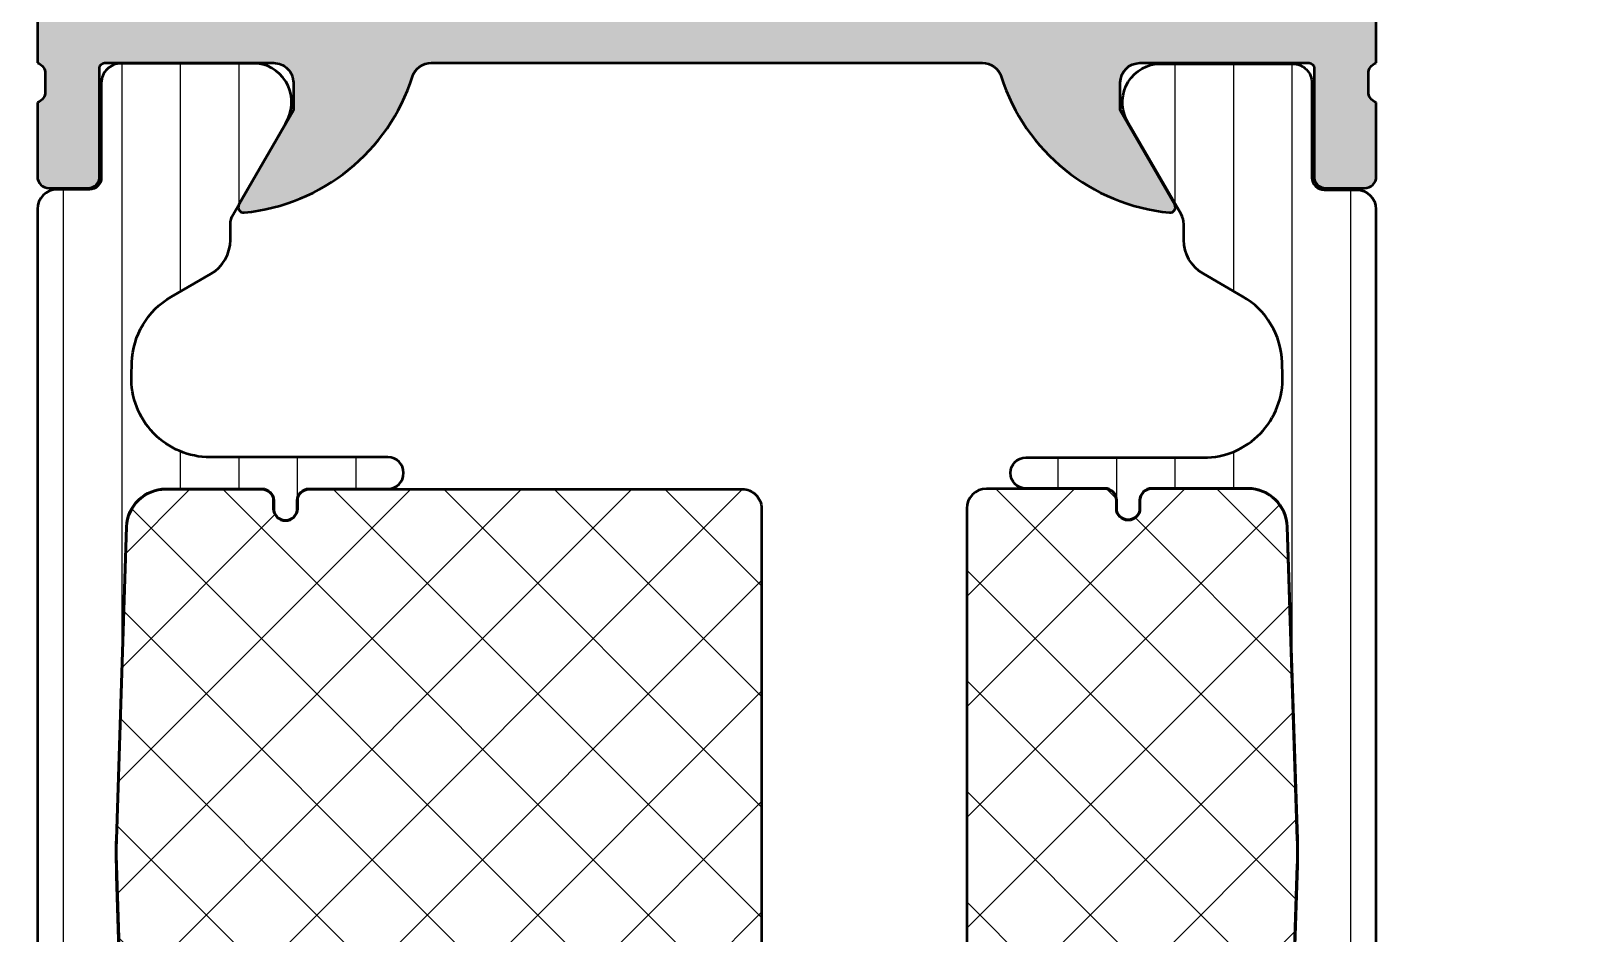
# Model space of a CAD drawing. Extents: x 0 to 104, y -75 to 90.
# Drawn here: x 34.83 to 74, y 30.41 to 53.32 of the extents above; entities that cross this region are included whole.
import ezdxf

# ---------------------------------------------------------------- set-up
doc = ezdxf.new("R2010")
doc.units = 0
for name, color, linetype, lineweight in [('0S-Alu contour', 7, 'Continuous', 50), ('0S-Alu hatch', 252, 'Continuous', 25), ('0S-Plastic contour', 254, 'Continuous', 50), ('0S-Plastic hatch', 253, 'Continuous', 25), ('0S-PT contour', 91, 'Continuous', 50), ('0S-PT hatch', 103, 'Continuous', 25)]:
    doc.layers.add(name, color=color, linetype=linetype, lineweight=lineweight)
pattern_1 = [(90, (0, 0), (-1.4859, 0), [])]
pattern_2 = [(135, (0, 0), (-1.403165018917055, -1.403165018917055), []), (225, (0, 0), (1.403165018917055, -1.403165018917055), [])]

# ---------------------------------------------------------------- blocks, each defined once
blk = doc.blocks.new('284639__68BDED8D_8FCE_4AB2_AD28_B8AC3910F13D___E0279F2F_A81D_417C_AD66_057881119763_')
at = {"layer": '0S-Plastic hatch'}
h = blk.add_hatch(dxfattribs=at)
h.set_pattern_fill('ANSI31', color=256, scale=0.4680000000000001, angle=45, style=0)
h.set_pattern_definition(pattern_1)
edge = h.paths.add_edge_path()
edge.add_line((68.99000000000005, 48.790003), (68.99, 26.74999999999992))
edge.add_arc((69.5, 26.74999999999992), 0.5099999999999909, 180, 269.9999999999984)
edge.add_line((69.49999999999999, 26.23999999999993), (73.30000000000003, 26.23999999999993))
edge.add_ellipse((73.30000000000003, 25.74999999999997), major_axis=(-0.4899999999999701, 0), ratio=1, start_angle=180, end_angle=270, ccw=False)
edge.add_line((73.78999999999999, 25.74999999999997), (73.78999999999999, 24.91925077662566))
edge.add_ellipse((72.79999999999988, 24.91925077662564), major_axis=(-0.9900000000001085, 0), ratio=1, start_angle=104.99999999999471, end_angle=180, ccw=False)
edge.add_line((73.05623085465132, 23.96298420859933), (72.31, 23.76303225372842))
edge.add_line((72.31, 23.76303225372842), (72.31, 24.75999999999991))
edge.add_line((72.31, 24.75999999999991), (69.99999999999991, 24.75999999999988))
edge.add_arc((69.99999999999994, 23.74999999999994), 1.009999999999944, 90.00000000000081, 180)
edge.add_line((68.99, 23.74999999999994), (68.99, 20.74999999999993))
edge.add_arc((70, 20.74999999999993), 1.010000000000005, 180, 270)
edge.add_line((70, 19.73999999999993), (72.31, 19.73999999999993))
edge.add_line((72.31, 19.73999999999993), (72.31, 20.73696774627153))
edge.add_line((72.31, 20.73696774627153), (73.05623085465155, 20.53701579140042))
edge.add_ellipse((72.8, 19.58074922337426), major_axis=(-0.9899999999999956, 0), ratio=1, start_angle=180, end_angle=254.99999999999682, ccw=False)
edge.add_line((73.78999999999999, 19.58074922337425), (73.78999999999999, 18.74999999999987))
edge.add_ellipse((73.30000000000001, 18.74999999999987), major_axis=(-0.4899999999999807, 0), ratio=1, start_angle=90, end_angle=180, ccw=False)
edge.add_line((73.30000000000001, 18.25999999999989), (69.20000000000003, 18.25999999999994))
edge.add_arc((69.20000000000003, 18.0499999999999), 0.2100000000000328, 90, 180)
edge.add_line((68.99, 18.04999999999991), (68.98999999999998, 16.20999699999999))
edge.add_ellipse((68.49999999999997, 16.20999699999999), major_axis=(-0.4900000000000091, 0), ratio=1, start_angle=90.0000000000017, end_angle=180, ccw=False)
edge.add_line((68.49999999999999, 15.71999699999998), (67.68195333787374, 15.71999699999999))
edge.add_arc((67.68195333788891, 15.40999699998478), 0.3100000000152079, 90.00000000280777, 180.0079247400522)
edge.add_line((67.37195334083891, 15.40995412301482), (67.37228528359071, 13.01006375071914))
edge.add_ellipse((66.88228931083216, 13.00999597743855), major_axis=(-0.4899959774455449, 0), ratio=1, start_angle=90, end_angle=180.0079248057727, ccw=False)
edge.add_line((66.88228931083216, 12.51999999999301), (63.40646217502285, 12.51999999999998))
edge.add_ellipse((63.54805582209891, 13.49981807472283), major_axis=(-0.989996070924477, 0), ratio=1, start_angle=-32.74075698837942, end_angle=81.77710364110322, ccw=False)
edge.add_line((62.715344117118, 14.03524634894234), (64.04167297106491, 16.33251562640733))
edge.add_arc((63.59999999999995, 16.5875156001929), 0.5099999999999908, 330.0000034006519, 360)
edge.add_line((64.10999999999994, 16.58751560019275), (64.11, 16.81001272907997))
edge.add_arc((63.90000000000005, 16.81001272908003), 0.2099999999999511, 0, 90.0000000000039)
edge.add_line((63.90000000000004, 17.02001272907998), (60.09999999999998, 17.02001272907994))
edge.add_ellipse((60.09999999999998, 17.41001272907993), major_axis=(-0.3900000000000006, 0), ratio=1, start_angle=-90, end_angle=90, ccw=False)
edge.add_line((60.09999999999998, 17.80001272907994), (62.09999999999999, 17.80001272907997))
edge.add_arc((62.09999999999998, 18.11001272907997), 0.3099999999999987, 270.0000000000013, 360)
edge.add_line((62.40999999999998, 18.11001272907984), (62.41000000000006, 18.31001272908011))
edge.add_ellipse((62.70000000000006, 18.31001272908004), major_axis=(-0.2899999999999991, 0), ratio=1, start_angle=180, end_angle=360, ccw=False)
edge.add_line((62.99000000000006, 18.31001272907997), (62.99, 18.11001272908009))
edge.add_arc((63.3, 18.11001272908), 0.3099999999999952, 180, 270)
edge.add_line((63.3, 17.80001272908), (64.46410161520026, 17.80001272907999))
edge.add_arc((64.46410161520026, 18.0100127287114), 0.2099999996314104, 270, 299.9999946536959)
edge.add_line((64.56910159804602, 17.82814738443826), (65.60590409744754, 18.42674545757122))
edge.add_arc((64.60090426373587, 20.16745660626703), 2.009999992277199, 299.9999946536919, 358.2766121829278)
edge.add_line((66.60999506718899, 20.10700735123101), (66.6407156095415, 21.04311204961129))
edge.add_arc((66.43223894920492, 21.05136482297398), 0.2086399438584862, 357.7330684391431, 450.3873064013854)
edge.add_line((66.4308286015123, 21.25999999999995), (66.19999999999999, 21.25999999999998))
edge.add_ellipse((66.19999999999999, 21.44999999999997), major_axis=(-0.1899999999999906, 0), ratio=1, start_angle=0, end_angle=90, ccw=False)
edge.add_line((66.00999999999999, 21.44999999999997), (66.01, 23.04999999999997))
edge.add_ellipse((66.19999999999999, 23.04999999999997), major_axis=(-0.1899999999999835, 0), ratio=1, start_angle=270, end_angle=360, ccw=False)
edge.add_line((66.19999999999999, 23.23999999999995), (66.5095904128498, 23.23999999999997))
edge.add_arc((66.5095904128498, 23.44999999999997), 0.2100000000000044, 270, 358.1203748410043)
edge.add_line((66.71947742087906, 23.44311204961305), (67.00461404939391, 32.13168709397084))
edge.add_arc((57.00005038425419, 32.46001272075425), 10.00994964258245, 358.1203654293956, 361.8796157474867)
edge.add_line((67.00461415725667, 32.78833506078458), (66.74683969807606, 40.7231404904597))
edge.add_arc((65.73738313564951, 40.69001272908003), 1.010000000000027, 1.879625158710634, 90.00000000000242)
edge.add_line((65.73738313564947, 41.70001272908006), (63.29999999999994, 41.70001272908))
edge.add_arc((63.29999999999994, 41.39001272908005), 0.3099999999999454, 90.00000000000134, 180)
edge.add_line((62.99, 41.39001272908005), (62.99, 41.19001272908))
edge.add_ellipse((62.70000000000002, 41.19001272908), major_axis=(-0.2899999999999849, 0), ratio=1, start_angle=0, end_angle=180, ccw=False)
edge.add_line((62.41000000000003, 41.19001272908), (62.41000000000003, 41.39001272908002))
edge.add_arc((62.10000000000007, 41.39001272908002), 0.3099999999999667, 0, 89.99999999999739)
edge.add_line((62.10000000000007, 41.70001272907998), (60.09999999999998, 41.70001272908002))
edge.add_ellipse((60.09999999999998, 42.09001272907999), major_axis=(-0.3899999999999792, 0), ratio=1, start_angle=-90.00000000000102, end_angle=89.99999999999898, ccw=False)
edge.add_line((60.09999999999999, 42.48001272907997), (64.61213858770033, 42.4800127290799))
edge.add_arc((64.61213858770036, 44.4900127290799), 2.00999999999999, 269.9999999999992, 361.879625159)
edge.add_line((66.6210570931231, 44.55594025421194), (66.60999506718893, 44.89301810693162))
edge.add_arc((64.60090425601655, 44.83256885166064), 2.010000000000031, 1.723387817149675, 60.00000552362075)
edge.add_line((65.60590408820266, 46.57328001015478), (64.60500008265467, 47.15115207853417))
edge.add_ellipse((65.1000000000001, 48.00851727600146), major_axis=(-0.9900000000000378, 0), ratio=1, start_angle=0, end_angle=60.00000552362002, ccw=False)
edge.add_line((64.11000000000006, 48.00851727600132), (64.10999999999999, 48.404570065504))
edge.add_arc((63.59999999999999, 48.40457006550386), 0.5099999999999909, 0, 29.99999659934495)
edge.add_line((64.04167297106495, 48.6595700392894), (62.71077477470386, 50.96475365105786))
edge.add_ellipse((63.54348647968489, 51.50018192527717), major_axis=(-0.9899960709244687, 0), ratio=1, start_angle=-81.77710364109811, end_angle=32.740756988366286, ccw=False)
edge.add_line((63.40189283260875, 52.48000000000001), (66.87771996841809, 52.48000000000699))
edge.add_ellipse((66.8777199684273, 51.99000402257063), major_axis=(-0.4899959774363651, 0), ratio=1, start_angle=179.9920752638111, end_angle=270.0000000010768, ccw=False)
edge.add_line((67.36771594117675, 51.98993624988514), (67.36738400129433, 49.59004587609147))
edge.add_arc((67.67738399689443, 49.5900029985654), 0.3099999985654025, 179.9920751571131, 269.9999999999973)
edge.add_line((67.67738399689442, 49.28000299999999), (68.50000000000006, 49.280003))
edge.add_ellipse((68.50000000000006, 48.79000300000001), major_axis=(-0.4899999999999949, 0), ratio=1, start_angle=180, end_angle=270, ccw=False)
at = {"layer": '0S-Plastic contour', "color": 7}
for points in [[(63.40189283260875, 52.48000000000001), (66.87771996841809, 52.48000000000699)], [(67.36771594117675, 51.98993624988514), (67.36738400129433, 49.59004587609147)], [(64.04167297106495, 48.6595700392894), (62.71077477470386, 50.96475365105786)], [(67.67738399689442, 49.28000299999999), (68.50000000000006, 49.280003)], [(68.99000000000005, 48.790003), (68.99, 26.74999999999992)], [(64.11000000000006, 48.00851727600132), (64.10999999999999, 48.404570065504)], [(65.60590408820266, 46.57328001015478), (64.60500008265467, 47.15115207853417)], [(66.6210570931231, 44.55594025421194), (66.60999506718893, 44.89301810693162)], [(60.09999999999999, 42.48001272907997), (64.61213858770033, 42.4800127290799)], [(62.10000000000007, 41.70001272907998), (60.09999999999998, 41.70001272908002)], [(65.73738313564947, 41.70001272908006), (63.29999999999994, 41.70001272908)], [(62.41000000000003, 41.19001272908), (62.41000000000003, 41.39001272908002)], [(62.99, 41.39001272908005), (62.99, 41.19001272908)], [(67.00461415725667, 32.78833506078458), (66.74683969807606, 40.7231404904597)], [(66.71947742087906, 23.44311204961305), (67.00461404939391, 32.13168709397084)]]:
    blk.add_lwpolyline(points, dxfattribs=at)
at = {"layer": '0S-Plastic contour', "color": 7, "extrusion": (0, 0, -1)}
for centre, radius, start, end in [((-63.54348647968489, 51.50018192527717), 0.9899960709244687, 327.2592430116337, 81.77710364109811), ((-66.8777199684273, 51.99000402257063), 0.4899959774363652, 89.99999999892322, 180.007924736189), ((-68.50000000000006, 48.79000300000001), 0.4899999999999949, 90, 180), ((-65.1000000000001, 48.00851727600146), 0.9900000000000378, 299.99999447638, 0), ((-60.09999999999998, 42.09001272907999), 0.3899999999999792, 270.000000000001, 90.00000000000104), ((-62.70000000000002, 41.19001272908), 0.2899999999999849, 180, 0)]:
    blk.add_arc(centre, radius, start, end, dxfattribs=at)
at = {"layer": '0S-Plastic contour', "color": 7}
for centre, radius, start, end in [((67.67738399689443, 49.5900029985654), 0.3099999985654025, 179.9920751571131, 269.9999999999973), ((63.59999999999999, 48.40457006550386), 0.5099999999999909, 0, 29.99999659934495), ((64.60090425601655, 44.83256885166064), 2.010000000000031, 1.723387817149675, 60.00000552362075), ((64.61213858770036, 44.4900127290799), 2.00999999999999, 269.9999999999992, 1.879625158999989), ((62.10000000000007, 41.39001272908002), 0.3099999999999667, 0, 89.99999999999739), ((63.29999999999994, 41.39001272908005), 0.3099999999999454, 90.00000000000134, 180), ((65.73738313564951, 40.69001272908003), 1.010000000000027, 1.879625158710634, 90.00000000000242), ((57.00005038425419, 32.46001272075425), 10.00994964258245, 358.1203654293956, 1.879615747486764)]:
    blk.add_arc(centre, radius, start, end, dxfattribs=at)
blk = doc.blocks.new('439490__500A711F_565B_4D5C_A9EA_2B05E293C59F_')
at = {"layer": '0S-PT hatch'}
h = blk.add_hatch(dxfattribs=at)
h.set_pattern_fill('ANSI37', color=256, scale=0.625, angle=90, style=0)
h.set_pattern_definition(pattern_2)
edge = h.paths.add_edge_path()
edge.add_line((58.60000000000006, 41.19001272908), (58.60000000000003, 18.31001272907998))
edge.add_arc((59.10000000000001, 18.31001272907998), 0.4999999999999787, 180, 269.9999999999992)
edge.add_line((59.10000000000001, 17.81001272908), (62.10000000000002, 17.81001272907994))
edge.add_arc((62.10000000000003, 18.11001272907995), 0.3000000000000043, 269.9999999999986, 360)
edge.add_line((62.40000000000003, 18.11001272907995), (62.40000000000003, 18.31001272907995))
edge.add_ellipse((62.70000000000004, 18.3100127290799), major_axis=(-0.3000000000000114, 0), ratio=1, start_angle=180, end_angle=360, ccw=False)
edge.add_line((63.00000000000006, 18.31001272907985), (63, 18.11001272908007))
edge.add_arc((63.29999999999998, 18.11001272907998), 0.2999999999999829, 180, 270)
edge.add_line((63.29999999999998, 17.81001272908), (64.46410161520029, 17.81001272907999))
edge.add_arc((64.46410161520026, 18.01001272871146), 0.1999999996314727, 270.0000000000041, 299.9999946536898)
edge.add_line((64.56410159885412, 17.83680763894266), (65.60090409825561, 18.43540571207559))
edge.add_arc((64.60090426373584, 20.16745660626703), 1.999999992277231, 299.9999946536917, 358.2770022894984)
edge.add_line((66.59999999999998, 20.10732170492453), (66.63072099011161, 21.04344004725052))
edge.add_arc((66.4308286015123, 21.04999999999996), 0.2000000000000163, 358.1203748410047, 449.9999999999959)
edge.add_line((66.43082860151233, 21.24999999999998), (66.19999999999999, 21.24999999999996))
edge.add_ellipse((66.19999999999997, 21.44999999999996), major_axis=(-0.1999999999999993, 0), ratio=1, start_angle=-0.001838102486885873, end_angle=90.00000000000409, ccw=False)
edge.add_line((66.0000000001029, 21.45000641618835), (66.00005147506899, 23.05453733158662))
edge.add_ellipse((66.19999999999996, 23.04999999999995), major_axis=(-0.1999999999999996, 0), ratio=1, start_angle=270, end_angle=358.7000387212534, ccw=False)
edge.add_line((66.19999999999996, 23.24999999999995), (66.50959041284983, 23.24999999999997))
edge.add_arc((66.5095904128498, 23.44999999999997), 0.2000000000000028, 270.0000000000041, 358.1203748410035)
edge.add_line((66.7094828014491, 23.44344004725052), (66.99461942996395, 32.13201509160831))
edge.add_arc((56.99999999999932, 32.46001272908035), 10.00000000000068, 358.1203748410047, 361.8796251589034)
edge.add_line((66.99461942996447, 32.78801036653638), (66.73684507864574, 40.72281249283268))
edge.add_arc((65.73738313564951, 40.69001272908004), 1.000000000000018, 1.879625159306798, 90.0000000000016)
edge.add_line((65.73738313564948, 41.69001272908007), (63.29999999999994, 41.69001272908))
edge.add_arc((63.29999999999995, 41.39001272908005), 0.2999999999999545, 90.00000000000136, 180)
edge.add_line((63, 41.39001272908005), (63, 41.19001272908))
edge.add_ellipse((62.70000000000002, 41.19001272908), major_axis=(-0.2999999999999829, 0), ratio=1, start_angle=0, end_angle=180, ccw=False)
edge.add_line((62.40000000000003, 41.19001272908), (62.40000000000002, 41.39001272908002))
edge.add_arc((62.10000000000006, 41.39001272908001), 0.2999999999999687, 0, 90)
edge.add_line((62.10000000000006, 41.69001272907998), (59.10000000000007, 41.69001272908))
edge.add_arc((59.10000000000007, 41.19001272908), 0.5000000000000142, 90, 180)
at = {"layer": '0S-PT contour', "color": 7}
for points in [[(62.10000000000006, 41.69001272907998), (59.10000000000007, 41.69001272908)], [(65.73738313564948, 41.69001272908007), (63.29999999999994, 41.69001272908)], [(58.60000000000006, 41.19001272908), (58.60000000000003, 18.31001272907998)], [(62.40000000000003, 41.19001272908), (62.40000000000002, 41.39001272908002)], [(63, 41.39001272908005), (63, 41.19001272908)], [(66.99461942996447, 32.78801036653638), (66.73684507864574, 40.72281249283268)], [(66.7094828014491, 23.44344004725052), (66.99461942996395, 32.13201509160831)]]:
    blk.add_lwpolyline(points, dxfattribs=at)
for centre, radius, start, end in [((59.10000000000007, 41.19001272908), 0.5000000000000142, 90, 180), ((62.10000000000006, 41.39001272908001), 0.2999999999999687, 0, 90), ((63.29999999999995, 41.39001272908005), 0.2999999999999545, 90.00000000000136, 180), ((65.73738313564951, 40.69001272908004), 1.000000000000018, 1.879625159306798, 90.0000000000016), ((56.99999999999932, 32.46001272908035), 10.00000000000068, 358.1203748410047, 1.879625158903408)]:
    blk.add_arc(centre, radius, start, end, dxfattribs=at)
at = {"layer": '0S-PT contour', "color": 7, "extrusion": (0, 0, -1)}
blk.add_arc((-62.70000000000002, 41.19001272908), 0.2999999999999829, 180, 0, dxfattribs=at)
blk = doc.blocks.new('439490__253A2F35_2138_41B6_BD47_94FB6432BF3D_')
at = {"layer": '0S-PT hatch'}
h = blk.add_hatch(dxfattribs=at)
h.set_pattern_fill('ANSI37', color=256, scale=0.625, angle=90, style=0)
h.set_pattern_definition(pattern_2)
edge = h.paths.add_edge_path()
edge.add_line((53.38999999999995, 41.19001272907964), (53.38999999999996, 18.31001272907964))
edge.add_ellipse((52.89999999999998, 18.31001272907965), major_axis=(-0.4899999999999878, 0), ratio=1, start_angle=90, end_angle=180, ccw=False)
edge.add_line((52.89999999999998, 17.82001272907966), (41.89999999999996, 17.82001272907961))
edge.add_ellipse((41.89999999999995, 18.11001272907961), major_axis=(-0.2900000000000062, 0), ratio=1, start_angle=0, end_angle=90.00000000000279, ccw=False)
edge.add_line((41.60999999999994, 18.11001272907961), (41.60999999999996, 18.31001272907962))
edge.add_arc((41.29999999999994, 18.31001272907956), 0.3100000000000094, 0, 180)
edge.add_line((40.98999999999993, 18.31001272907951), (40.99, 18.11001272907961))
edge.add_ellipse((40.70000000000005, 18.11001272907961), major_axis=(-0.2899999999999494, 0), ratio=1, start_angle=89.99999999998738, end_angle=180, ccw=False)
edge.add_line((40.69999999999999, 17.82001272907966), (39.53589838479969, 17.82001272907965))
edge.add_ellipse((39.53589838479969, 18.01001272871103), major_axis=(-0.1899999996313788, 0), ratio=1, start_angle=60.00000534630573, end_angle=89.9999999999979, ccw=False)
edge.add_line((39.44089840033779, 17.84546789344672), (38.40409590093626, 18.44406596657968))
edge.add_ellipse((39.39909573626412, 20.1674566062667), major_axis=(-1.989999992277204, 0), ratio=1, start_angle=1.7226046671157746, end_angle=60.000005346308, ccw=False)
edge.add_line((37.40999506830984, 20.10763602446469), (37.37927362931837, 21.04376804488766))
edge.add_ellipse((37.56917139848767, 21.04999999999963), major_axis=(-0.1899999999999913, 0), ratio=1, start_angle=-90.0000000000021, end_angle=1.8796251589948838, ccw=False)
edge.add_line((37.56917139848768, 21.23999999999962), (37.8, 21.23999999999962))
edge.add_arc((37.8, 21.44999999999962), 0.2099999999999973, 270, 360)
edge.add_line((38.00999999999999, 21.44999999999962), (38.00999999999999, 23.04999999999962))
edge.add_arc((37.79999999999998, 23.04999999999962), 0.210000000000008, 0, 89.99999999999613)
edge.add_line((37.8, 23.25999999999963), (37.49040958715016, 23.25999999999962))
edge.add_ellipse((37.49040958715016, 23.44999999999961), major_axis=(-0.1899999999999942, 0), ratio=1, start_angle=1.8796210482244078, end_angle=90.00000000000222, ccw=False)
edge.add_line((37.30051181753373, 23.44376805851214), (37.01526005982894, 32.13587028021976))
edge.add_ellipse((47.00005065690296, 32.46001272850421), major_axis=(-9.990050630211925, 0), ratio=1, start_angle=-1.8796345891515784, end_angle=1.8593754101141258, ccw=False)
edge.add_line((37.01537529732967, 32.78768567234827), (37.27314954078416, 40.72248449519381))
edge.add_ellipse((38.26261686435048, 40.6900127290797), major_axis=(-0.99000000000003, 0), ratio=1, start_angle=269.99999999999835, end_angle=358.1203748407504, ccw=False)
edge.add_line((38.26261686435051, 41.68001272907972), (40.70000000000002, 41.68001272907967))
edge.add_ellipse((40.70000000000003, 41.39001272907973), major_axis=(-0.2899999999999494, 0), ratio=1, start_angle=180, end_angle=270.0000000000014, ccw=False)
edge.add_line((40.98999999999999, 41.39001272907976), (40.99000000000001, 41.19001272907961))
edge.add_arc((41.29999999999998, 41.19001272907961), 0.3099999999999738, 180, 360)
edge.add_line((41.60999999999996, 41.19001272907961), (41.60999999999996, 41.39001272907968))
edge.add_ellipse((41.89999999999992, 41.39001272907968), major_axis=(-0.2899999999999636, 0), ratio=1, start_angle=270, end_angle=360, ccw=False)
edge.add_line((41.89999999999992, 41.68001272907964), (52.89999999999992, 41.68001272907966))
edge.add_ellipse((52.89999999999993, 41.19001272907965), major_axis=(-0.4900000000000091, 0), ratio=1, start_angle=180, end_angle=270.0000000000008, ccw=False)
at = {"layer": '0S-PT contour', "color": 7}
for points in [[(38.26261686435051, 41.68001272907972), (40.70000000000002, 41.68001272907967)], [(41.89999999999992, 41.68001272907964), (52.89999999999992, 41.68001272907966)], [(40.98999999999999, 41.39001272907976), (40.99000000000001, 41.19001272907961)], [(41.60999999999996, 41.19001272907961), (41.60999999999996, 41.39001272907968)], [(53.38999999999995, 41.19001272907964), (53.38999999999996, 18.31001272907964)], [(37.01537529732967, 32.78768567234827), (37.27314954078416, 40.72248449519381)], [(37.30051181753373, 23.44376805851214), (37.01526005982894, 32.13587028021976)]]:
    blk.add_lwpolyline(points, dxfattribs=at)
at = {"layer": '0S-PT contour', "color": 7, "extrusion": (0, 0, -1)}
for centre, radius, start, end in [((-38.26261686435048, 40.6900127290797), 0.99000000000003, 1.879625159249587, 90.00000000000165), ((-40.70000000000003, 41.39001272907973), 0.2899999999999494, 89.9999999999986, 180), ((-41.89999999999992, 41.39001272907968), 0.2899999999999636, 0, 90), ((-52.89999999999993, 41.19001272907965), 0.4900000000000091, 89.99999999999918, 180), ((-47.00005065690296, 32.46001272850421), 9.990050630211925, 358.1406245898859, 1.879634589151518)]:
    blk.add_arc(centre, radius, start, end, dxfattribs=at)
at = {"layer": '0S-PT contour', "color": 7}
blk.add_arc((41.29999999999998, 41.19001272907961), 0.3099999999999738, 180, 0, dxfattribs=at)
blk = doc.blocks.new('284639__8B22DBD5_8BBC_4731_A836_5E5B8DB3A816___96AA1B14_B327_4AFA_A6A4_4AA2CDEC6CCD_')
at = {"layer": '0S-Plastic hatch'}
h = blk.add_hatch(dxfattribs=at)
h.set_pattern_fill('ANSI31', color=256, scale=0.4680000000000001, angle=45, style=0)
h.set_pattern_definition(pattern_1)
edge = h.paths.add_edge_path()
edge.add_line((34.99999999999995, 48.79000299999965), (34.99999999999999, 26.74999999999958))
edge.add_ellipse((34.5, 26.74999999999958), major_axis=(-0.4999999999999858, 0), ratio=1, start_angle=90, end_angle=180, ccw=False)
edge.add_line((34.5, 26.24999999999959), (30.69999999999997, 26.2499999999996))
edge.add_arc((30.69999999999997, 25.74999999999963), 0.4999999999999645, 89.99999999999959, 180)
edge.add_line((30.2, 25.74999999999964), (30.19999999999999, 24.91925077662529))
edge.add_arc((31.20000000000009, 24.91925077662529), 1.000000000000103, 180, 255.0000000000062)
edge.add_line((30.94118095489765, 23.95332495033609), (31.7, 23.74999999999965))
edge.add_line((31.7, 23.74999999999965), (31.7, 24.74999999999957))
edge.add_line((31.7, 24.74999999999957), (34.00000000000007, 24.74999999999954))
edge.add_ellipse((34.00000000000006, 23.7499999999996), major_axis=(-0.999999999999936, 0), ratio=1, start_angle=180, end_angle=269.9999999999992, ccw=False)
edge.add_line((35, 23.7499999999996), (34.99999999999998, 20.74999999999958))
edge.add_ellipse((33.99999999999999, 20.74999999999959), major_axis=(-0.9999999999999928, 0), ratio=1, start_angle=90, end_angle=180, ccw=False)
edge.add_line((33.99999999999999, 19.74999999999959), (31.69999999999999, 19.74999999999959))
edge.add_line((31.69999999999999, 19.74999999999959), (31.69999999999999, 20.7499999999996))
edge.add_line((31.69999999999999, 20.7499999999996), (30.94118095489742, 20.54667504966297))
edge.add_arc((31.19999999999999, 19.58074922337391), 0.9999999999999957, 105.0000000000028, 180)
edge.add_line((30.2, 19.58074922337392), (30.2, 18.74999999999953))
edge.add_arc((30.69999999999999, 18.74999999999953), 0.4999999999999929, 180, 270.0000000000008)
edge.add_line((30.7, 18.24999999999954), (34.79999999999999, 18.2499999999996))
edge.add_ellipse((34.79999999999998, 18.04999999999957), major_axis=(-0.2000000000000242, 0), ratio=1, start_angle=180, end_angle=269.99999999999795, ccw=False)
edge.add_line((35, 18.04999999999957), (35.00000000000001, 16.20999699999964))
edge.add_arc((35.50000000000001, 16.20999699999965), 0.5, 180, 269.9999999999992)
edge.add_line((35.5, 15.70999699999965), (36.31804666212625, 15.70999699999965))
edge.add_ellipse((36.31804666212626, 15.40999699999963), major_axis=(-0.3000000000000202, 0), ratio=1, start_angle=179.9920751942274, end_angle=270.00000000000136, ccw=False)
edge.add_line((36.61804665925667, 15.40995550581374), (36.61771471172926, 13.00999861706763))
edge.add_arc((37.11771068916784, 13.00999597743822), 0.4999959774455478, 179.9996975182267, 270.0000000001156)
edge.add_line((37.11771068916885, 12.50999999999267), (40.59425482689243, 12.50999999999964))
edge.add_arc((40.45194417790106, 13.49981807472249), 0.9999960709244822, 278.1816080519002, 392.7270160998381)
edge.add_line((41.29319682689245, 14.04045299999961), (39.96698728326968, 16.33751562589296))
edge.add_ellipse((40.40000000000004, 16.58751560019252), major_axis=(-0.4999999999999873, 0), ratio=1, start_angle=0, end_angle=29.99999659934599, ccw=False)
edge.add_line((39.90000000000005, 16.58751560019239), (39.9, 16.81001272907964))
edge.add_ellipse((40.09999999999996, 16.81001272907969), major_axis=(-0.1999999999999602, 0), ratio=1, start_angle=270, end_angle=360, ccw=False)
edge.add_line((40.09999999999996, 17.01001272907965), (43.89999999999999, 17.01001272907959))
edge.add_arc((43.89999999999999, 17.4100127290796), 0.4000000000000057, 270, 450)
edge.add_line((43.89999999999999, 17.8100127290796), (41.89999999999999, 17.81001272907963))
edge.add_ellipse((41.9, 18.11001272907963), major_axis=(-0.2999999999999971, 0), ratio=1, start_angle=0, end_angle=89.99999999999733, ccw=False)
edge.add_line((41.60000000000001, 18.11001272907951), (41.59999999999993, 18.31001272907982))
edge.add_arc((41.29999999999993, 18.31001272907974), 0.2999999999999971, 0, 180)
edge.add_line((40.99999999999993, 18.31001272907965), (40.99999999999998, 18.11001272907977))
edge.add_ellipse((40.69999999999995, 18.11001272907969), major_axis=(-0.3000000000000327, 0), ratio=1, start_angle=90, end_angle=180, ccw=False)
edge.add_line((40.69999999999995, 17.81001272907965), (39.53589838479972, 17.81001272907965))
edge.add_ellipse((39.53589838479971, 18.0100127287111), major_axis=(-0.1999999996314443, 0), ratio=1, start_angle=60.000005346308, end_angle=90.00000000000199, ccw=False)
edge.add_line((39.43589840114587, 17.83680763894232), (38.39909590174437, 18.43540571207528))
edge.add_ellipse((39.39909573626414, 20.16745660626671), major_axis=(-1.999999992277229, 0), ratio=1, start_angle=1.7229977105178023, end_angle=60.000005346308, ccw=False)
edge.add_line((37.40000000000003, 20.10732170492364), (37.36927900988839, 21.04344004725017))
edge.add_ellipse((37.56917139848768, 21.04999999999962), major_axis=(-0.2000000000000093, 0), ratio=1, start_angle=-90, end_angle=1.879625158996305, ccw=False)
edge.add_line((37.56917139848768, 21.24999999999963), (37.79999999999999, 21.24999999999962))
edge.add_arc((37.79999999999999, 21.44999999999963), 0.2000000000000028, 270, 360)
edge.add_line((37.99999999999999, 21.44999999999963), (37.99999999999999, 23.04999999999962))
edge.add_arc((37.79999999999999, 23.04999999999962), 0.2000000000000028, 0, 89.99999999999797)
edge.add_line((37.8, 23.24999999999962), (37.49040958715016, 23.24999999999962))
edge.add_ellipse((37.49040958715016, 23.44999999999963), major_axis=(-0.2000000000000028, 0), ratio=1, start_angle=1.8796251526298988, end_angle=89.9999999999979, ccw=False)
edge.add_ellipse((778.3527883481771, 52.11395122361415), major_axis=(-741.6166718275392, 0), ratio=1, start_angle=1.5436644315739727, end_angle=2.2155768725554026, ccw=False)
edge.add_ellipse((47.0000000000009, 32.46001272908018), major_axis=(-10.00000000000092, 0), ratio=1, start_angle=-1.8796251589031954, end_angle=1.8584317750161858, ccw=False)
edge.add_line((37.00538057003551, 32.78801036653617), (37.2631549213542, 40.722812492831))
edge.add_ellipse((38.2626168643505, 40.6900127290797), major_axis=(-1.000000000000045, 0), ratio=1, start_angle=269.99999999999795, end_angle=358.12037484077, ccw=False)
edge.add_line((38.26261686435053, 41.69001272907974), (40.70000000000006, 41.69001272907965))
edge.add_ellipse((40.70000000000004, 41.3900127290797), major_axis=(-0.2999999999999474, 0), ratio=1, start_angle=180, end_angle=269.99999999999727, ccw=False)
edge.add_line((40.99999999999999, 41.3900127290797), (40.99999999999999, 41.19001272907968))
edge.add_arc((41.29999999999998, 41.19001272907967), 0.2999999999999829, 180, 360)
edge.add_line((41.59999999999995, 41.19001272907966), (41.59999999999995, 41.39001272907967))
edge.add_ellipse((41.89999999999993, 41.39001272907967), major_axis=(-0.2999999999999687, 0), ratio=1, start_angle=270.00000000000136, end_angle=360, ccw=False)
edge.add_line((41.89999999999992, 41.69001272907964), (43.89999999999999, 41.69001272907968))
edge.add_arc((43.89999999999999, 42.09001272907966), 0.3999999999999772, 270.000000000001, 450.000000000001)
edge.add_line((43.89999999999998, 42.49001272907963), (39.38786141229967, 42.49001272907956))
edge.add_ellipse((39.38786141229964, 44.49001272907956), major_axis=(-2.000000000000007, 0), ratio=1, start_angle=-1.8796251589999997, end_angle=90.0000000000008, ccw=False)
edge.add_line((37.38893752630685, 44.55561225657414), (37.40000000000009, 44.89270375323801))
edge.add_ellipse((39.39909574398344, 44.8325688516603), major_axis=(-2.000000000000029, 0), ratio=1, start_angle=299.9999944763776, end_angle=358.27700228941245, ccw=False)
edge.add_line((38.39909591096247, 46.56461975563459), (39.39999991651044, 47.14249182401397))
edge.add_arc((38.89999999999993, 48.00851727600113), 1.000000000000033, 299.9999944763784, 360)
edge.add_line((39.89999999999997, 48.00851727600099), (39.90000000000003, 48.40457006550361))
edge.add_ellipse((40.40000000000002, 48.40457006550353), major_axis=(-0.5, 0), ratio=1, start_angle=330.0000034006549, end_angle=360, ccw=False)
edge.add_line((39.96698728326965, 48.6545700398031), (41.29776616930643, 50.9595469999996))
edge.add_arc((40.45651352031512, 51.50018192527682), 0.999996070924465, 327.2729839001554, 441.8183919481001)
edge.add_line((40.59882416930648, 52.48999999999965), (37.1222800315829, 52.49000000000663))
edge.add_arc((37.12228003158189, 51.99000402256106), 0.4999959774455718, 89.99999999988437, 180.0079248428868)
edge.add_line((36.62228405891901, 51.989934865817), (36.62261599880132, 49.59004449294512))
edge.add_ellipse((36.32261600310557, 49.59000299856505), major_axis=(-0.2999999985653959, 0), ratio=1, start_angle=90, end_angle=180.0079248428869, ccw=False)
edge.add_line((36.32261600310557, 49.29000299999965), (35.49999999999994, 49.29000299999966))
edge.add_arc((35.49999999999994, 48.79000299999965), 0.5, 90, 180)
at = {"layer": '0S-Plastic contour', "color": 7}
for points in [[(40.59882416930648, 52.48999999999965), (37.1222800315829, 52.49000000000663)], [(36.62228405891901, 51.989934865817), (36.62261599880132, 49.59004449294512)], [(39.96698728326965, 48.6545700398031), (41.29776616930643, 50.9595469999996)], [(36.32261600310557, 49.29000299999965), (35.49999999999994, 49.29000299999966)], [(34.99999999999995, 48.79000299999965), (34.99999999999999, 26.74999999999958)], [(39.89999999999997, 48.00851727600099), (39.90000000000003, 48.40457006550361)], [(38.39909591096247, 46.56461975563459), (39.39999991651044, 47.14249182401397)], [(37.38893752630685, 44.55561225657414), (37.40000000000009, 44.89270375323801)], [(43.89999999999998, 42.49001272907963), (39.38786141229967, 42.49001272907956)], [(38.26261686435053, 41.69001272907974), (40.70000000000006, 41.69001272907965)], [(41.89999999999992, 41.69001272907964), (43.89999999999999, 41.69001272907968)], [(40.99999999999999, 41.3900127290797), (40.99999999999999, 41.19001272907968)], [(41.59999999999995, 41.19001272907966), (41.59999999999995, 41.39001272907967)], [(37.00538057003551, 32.78801036653617), (37.2631549213542, 40.722812492831)]]:
    blk.add_lwpolyline(points, dxfattribs=at)
for centre, radius, start, end in [((37.12228003158189, 51.99000402256106), 0.4999959774455718, 89.99999999988437, 180.0079248428868), ((40.45651352031512, 51.50018192527682), 0.999996070924465, 327.2729839001554, 81.81839194810009), ((35.49999999999994, 48.79000299999965), 0.5, 90, 180), ((38.89999999999993, 48.00851727600113), 1.000000000000033, 299.9999944763784, 0), ((43.89999999999999, 42.09001272907966), 0.3999999999999772, 270.000000000001, 90.00000000000102), ((41.29999999999998, 41.19001272907967), 0.2999999999999829, 180, 0)]:
    blk.add_arc(centre, radius, start, end, dxfattribs=at)
at = {"layer": '0S-Plastic contour', "color": 7, "extrusion": (0, 0, -1)}
for centre, radius, start, end in [((-36.32261600310557, 49.59000299856505), 0.2999999985653959, 179.9920751571131, 270), ((-40.40000000000002, 48.40457006550353), 0.5, 0, 29.99999659934507), ((-39.39909574398344, 44.8325688516603), 2.000000000000029, 1.72299771058757, 60.00000552362243), ((-39.38786141229964, 44.49001272907956), 2.000000000000007, 269.9999999999992, 1.879625158999989), ((-38.2626168643505, 40.6900127290797), 1.000000000000045, 1.879625159229999, 90.00000000000205), ((-40.70000000000004, 41.3900127290797), 0.2999999999999474, 90.00000000000273, 180), ((-41.89999999999993, 41.39001272907967), 0.2999999999999687, 0, 89.99999999999864), ((-47.0000000000009, 32.46001272908018), 10.00000000000092, 358.1415682249838, 1.879625158903214), ((-778.3527883481771, 52.11395122361415), 741.6166718275392, 357.7844231274446, 358.456335568426)]:
    blk.add_arc(centre, radius, start, end, dxfattribs=at)
blk = doc.blocks.new('438020__2ECAC5B4_D1D5_4E32_83EF_7E72271C431F_')
at = {"layer": '0S-Alu hatch'}
h = blk.add_hatch(color=256, dxfattribs=at)
edge = h.paths.add_edge_path()
edge.add_ellipse((34, 86.99999999999999), major_axis=(-1, 0), ratio=1, start_angle=180, end_angle=270.0000000000008, ccw=False)
edge.add_line((35, 86.99999999999999), (35, 80.99999999999999))
edge.add_ellipse((34.47500000000002, 80.49999999999999), major_axis=(-0.7249999999999835, 0), ratio=1, start_angle=136.3971810272953, end_angle=223.6028189727049, ccw=False)
edge.add_line((35, 79.99999999999999), (35, 72.99999999999987))
edge.add_ellipse((34.00000000000011, 72.99999999999987), major_axis=(-0.9999999999998863, 0), ratio=1, start_angle=90.00000000000489, end_angle=180, ccw=False)
edge.add_line((34.0000000000002, 71.99999999999999), (32.7000000000003, 71.99999999999987))
edge.add_ellipse((32.70000000000022, 73.00000000000006), major_axis=(-1.000000000000184, 0), ratio=1, start_angle=0, end_angle=90.00000000000489, ccw=False)
edge.add_line((31.70000000000003, 73), (31.69999999999993, 75.49999999999987))
edge.add_line((31.69999999999993, 75.49999999999987), (31.20000000000028, 75.49999999999999))
edge.add_arc((31.20000000000004, 74.49999999999999), 1, 89.99999999998697, 180)
edge.add_line((30.20000000000005, 74.49999999999999), (30.20000000000005, 69.99999999999999))
edge.add_arc((30.70000000000005, 69.99999999999999), 0.5, 180, 270)
edge.add_line((30.70000000000005, 69.49999999999999), (31.70000000000005, 69.49999999999999))
edge.add_line((31.70000000000005, 69.49999999999999), (31.70000000000005, 70.29999999999994))
edge.add_line((31.70000000000005, 70.29999999999994), (34.70000000000005, 70.29999999999994))
edge.add_ellipse((34.70000000000005, 69.99999999999999), major_axis=(-0.2999999999999545, 0), ratio=1, start_angle=180, end_angle=270, ccw=False)
edge.add_line((35, 69.99999999999999), (35, 64.70000000000009))
edge.add_ellipse((34.49999999999994, 64.70000000000009), major_axis=(-0.500000000000057, 0), ratio=1, start_angle=90.00000000000159, end_angle=180, ccw=False)
edge.add_line((34.49999999999996, 64.20000000000003), (30.70000000000003, 64.1999999999999))
edge.add_arc((30.70000000000005, 63.69999999999992), 0.5, 90.0000000000016, 180)
edge.add_line((30.20000000000005, 63.69999999999992), (30.20000000000005, 62.86925077662566))
edge.add_arc((31.20000000000019, 62.86925077662566), 1.000000000000142, 180, 254.9999999999993)
edge.add_line((30.94118095489762, 61.90332495033646), (31.70000000000016, 61.70000000000003))
edge.add_line((31.70000000000016, 61.70000000000003), (31.69999999999993, 62.70000000000003))
edge.add_line((31.69999999999993, 62.70000000000003), (33.99999999999995, 62.70000000000003))
edge.add_ellipse((33.99999999999995, 61.69999999999998), major_axis=(-1.000000000000056, 0), ratio=1, start_angle=180, end_angle=270, ccw=False)
edge.add_line((35, 61.69999999999998), (35, 58.70000000000003))
edge.add_ellipse((34, 58.70000000000003), major_axis=(-1, 0), ratio=1, start_angle=90, end_angle=180, ccw=False)
edge.add_line((34, 57.70000000000003), (31.70000000000005, 57.70000000000003))
edge.add_line((31.70000000000005, 57.70000000000003), (31.70000000000005, 58.70000000000015))
edge.add_line((31.70000000000005, 58.70000000000015), (30.94118095489745, 58.49667504966339))
edge.add_arc((31.20000000000015, 57.53074922337438), 0.9999999999999886, 105.0000000000106, 180)
edge.add_line((30.20000000000016, 57.53074922337452), (30.20000000000005, 56.7000000000001))
edge.add_arc((30.70000000000005, 56.70000000000003), 0.5, 180, 270)
edge.add_line((30.70000000000005, 56.20000000000003), (34.5, 56.20000000000003))
edge.add_ellipse((34.5, 55.70000000000003), major_axis=(-0.5, 0), ratio=1, start_angle=180, end_angle=270, ccw=False)
edge.add_line((35, 55.70000000000004), (35.00000000000011, 52.49999999999976))
edge.add_ellipse((34.92116355345736, 52.23247940800717), major_axis=(-0.2788950563268429, 0), ratio=1, start_angle=178.8354106259445, end_angle=253.5801235805329, ccw=False)
edge.add_line((35.20000099999982, 52.22681100000901), (35.2000009999997, 51.77321700000827))
edge.add_ellipse((34.92113290435685, 51.76755634053128), major_axis=(-0.2789255417368365, 0), ratio=1, start_angle=106.4245945553221, end_angle=181.1628700728731, ccw=False)
edge.add_line((34.99999999999977, 51.50001300000859), (34.99999999999977, 49.62000200000004))
edge.add_arc((35.29999999999978, 49.62000200000004), 0.3000000000000114, 180, 270)
edge.add_line((35.29999999999978, 49.32000200000003), (36.27997431904248, 49.32000200000003))
edge.add_arc((36.27997431904248, 49.6200020000001), 0.3000000000000682, 270, 360)
edge.add_line((36.57997431904255, 49.6200020000001), (36.57997431904255, 52.37999999999992))
edge.add_ellipse((36.6999743190425, 52.37999999999992), major_axis=(-0.1199999999999477, 0), ratio=1, start_angle=270, end_angle=360, ccw=False)
edge.add_line((36.6999743190425, 52.49999999999987), (40.99999999999998, 52.49999999999998))
edge.add_ellipse((41, 51.99999999999998), major_axis=(-0.5, 0), ratio=1, start_angle=180, end_angle=270.00000000000165, ccw=False)
edge.add_line((41.5, 51.99999999999991), (41.49999999999988, 51.30000000000006))
edge.add_line((41.49999999999988, 51.30000000000006), (40.1185045423773, 48.90717967697272))
edge.add_arc((40.23811978464815, 48.83811978464845), 0.1381197846485239, 149.9999999999966, 275.622577550792)
edge.add_arc((39.76177675882601, 53.67660886185074), 5.000000000002989, 275.6225775507908, 342.251583643928)
edge.add_ellipse((45.00000000000006, 52.00000000000266), major_axis=(-0.4999999999973117, 0), ratio=1, start_angle=270.0000000000008, end_angle=342.251583643928, ccw=False)
edge.add_line((45.00000000000005, 52.49999999999998), (58.9999999999997, 52.49999999999999))
edge.add_ellipse((58.99999999999969, 52.00000000000025), major_axis=(-0.49999999999973, 0), ratio=1, start_angle=197.7484163560718, end_angle=269.9999999999992, ccw=False)
edge.add_arc((64.23822324117351, 53.67660886184823), 5.000000000000358, 197.7484163560716, 264.3774224492121)
edge.add_arc((63.76188021535188, 48.83811978464834), 0.1381197846483152, 264.3774224492119, 390.0000000000033)
edge.add_line((63.88149545762255, 48.9071796769725), (62.5, 51.29999999999971))
edge.add_line((62.5, 51.29999999999971), (62.5, 51.99999999999999))
edge.add_ellipse((62.99999999999989, 51.99999999999999), major_axis=(-0.4999999999998864, 0), ratio=1, start_angle=270.00000000000165, end_angle=360, ccw=False)
edge.add_line((62.99999999999987, 52.49999999999987), (67.30002568095733, 52.5))
edge.add_ellipse((67.30002568095733, 52.37999999999987), major_axis=(-0.1200000000001182, 0), ratio=1, start_angle=180, end_angle=270, ccw=False)
edge.add_line((67.42002568095745, 52.37999999999986), (67.42002568095734, 49.62000200000017))
edge.add_arc((67.72002568095758, 49.62000200000016), 0.3000000000002387, 180, 270)
edge.add_line((67.72002568095758, 49.32000199999992), (68.70000000000022, 49.32000199999992))
edge.add_arc((68.70000000000022, 49.62000199999993), 0.3000000000000114, 270, 360)
edge.add_line((69.00000000000023, 49.62000199999993), (69.00000000000023, 51.50001300000825))
edge.add_ellipse((69.07886709564346, 51.76755634053116), major_axis=(-0.2789255417371419, 0), ratio=1, start_angle=-1.1628700728908825, end_angle=73.57540544463092, ccw=False)
edge.add_line((68.79999900000028, 51.77321700000824), (68.79999900000028, 52.2268110000087))
edge.add_ellipse((69.07883644654297, 52.23247940800699), major_axis=(-0.2788950563270525, 0), ratio=1, start_angle=-73.58012358052582, end_angle=1.1645893740815723, ccw=False)
edge.add_line((69.00000000000011, 52.49999999999976), (69, 55.70000000000013))
edge.add_ellipse((69.49999999999977, 55.70000000000014), major_axis=(-0.4999999999997727, 0), ratio=1, start_angle=270, end_angle=360, ccw=False)
edge.add_line((69.49999999999977, 56.19999999999992), (73.29999999999995, 56.19999999999992))
edge.add_arc((73.29999999999995, 56.69999999999991), 0.5, 270, 360)
edge.add_line((73.79999999999995, 56.69999999999991), (73.79999999999995, 57.5307492233741))
edge.add_arc((72.79999999999974, 57.5307492233741), 1.000000000000213, 0, 74.99999999998187)
edge.add_line((73.05881904510262, 58.4966750496633), (72.29999999999995, 58.70000000000015))
edge.add_line((72.29999999999995, 58.70000000000015), (72.29999999999984, 57.70000000000003))
edge.add_line((72.29999999999984, 57.70000000000003), (69.99999999999983, 57.70000000000003))
edge.add_ellipse((69.99999999999983, 58.69999999999985), major_axis=(-0.9999999999998223, 0), ratio=1, start_angle=0, end_angle=90, ccw=False)
edge.add_line((69, 58.6999999999999), (69.00000000000011, 61.70000000000018))
edge.add_ellipse((70, 61.70000000000015), major_axis=(-0.9999999999998863, 0), ratio=1, start_angle=270, end_angle=360, ccw=False)
edge.add_line((70, 62.70000000000003), (72.30000000000007, 62.70000000000003))
edge.add_line((72.30000000000007, 62.70000000000003), (72.29999999999995, 61.69999999999991))
edge.add_line((72.29999999999995, 61.69999999999991), (73.05881904510257, 61.90332495033664))
edge.add_arc((72.79999999999991, 62.86925077662559), 0.9999999999999158, 285.0000000000093, 360)
edge.add_line((73.79999999999983, 62.86925077662546), (73.79999999999995, 63.69999999999995))
edge.add_arc((73.29999999999995, 63.70000000000002), 0.5, 0, 90)
edge.add_line((73.29999999999995, 64.20000000000002), (69.49999999999983, 64.20000000000003))
edge.add_ellipse((69.49999999999983, 64.69999999999973), major_axis=(-0.4999999999997016, 0), ratio=1, start_angle=0, end_angle=90, ccw=False)
edge.add_line((69.00000000000011, 64.69999999999973), (69, 70.0000000000001))
edge.add_ellipse((69.29999999999984, 70.0000000000001), major_axis=(-0.2999999999998408, 0), ratio=1, start_angle=270, end_angle=360, ccw=False)
edge.add_line((69.29999999999984, 70.29999999999994), (72.29999999999995, 70.29999999999994))
edge.add_line((72.29999999999995, 70.29999999999994), (72.29999999999995, 69.50000000000009))
edge.add_line((72.29999999999995, 69.50000000000009), (73.30000000000013, 69.49999999999999))
edge.add_arc((73.30000000000018, 69.99999999999976), 0.4999999999997727, 269.9999999999935, 360)
edge.add_line((73.79999999999995, 69.99999999999976), (73.79999999999995, 74.49999999999999))
edge.add_arc((72.79999999999995, 74.49999999999999), 1, 0, 90)
edge.add_line((72.79999999999995, 75.49999999999999), (72.29999999999995, 75.49999999999999))
edge.add_line((72.29999999999995, 75.49999999999999), (72.30000000000007, 73.00000000000003))
edge.add_ellipse((71.30000000000005, 72.99999999999997), major_axis=(-1, 0), ratio=1, start_angle=90, end_angle=180, ccw=False)
edge.add_line((71.30000000000005, 71.99999999999997), (69.99999999999999, 71.99999999999999))
edge.add_ellipse((70, 72.99999999999999), major_axis=(-1, 0), ratio=1, start_angle=0, end_angle=89.9999999999992, ccw=False)
edge.add_line((69, 72.99999999999999), (69, 79.99999999999999))
edge.add_ellipse((69.52499999999996, 80.49999999999999), major_axis=(-0.7249999999999835, 0), ratio=1, start_angle=-43.60281897270488, end_angle=43.602818972704824, ccw=False)
edge.add_line((69, 80.99999999999999), (69, 86.99999999999986))
edge.add_ellipse((70.00000000000011, 86.99999999999986), major_axis=(-1.000000000000113, 0), ratio=1, start_angle=270, end_angle=360, ccw=False)
edge.add_line((70.00000000000011, 87.99999999999999), (71.2999999999999, 87.99999999999999))
edge.add_ellipse((71.2999999999999, 86.99999999999991), major_axis=(-1.000000000000071, 0), ratio=1, start_angle=180, end_angle=270, ccw=False)
edge.add_line((72.29999999999995, 86.99999999999986), (72.29999999999984, 85.49999999999999))
edge.add_line((72.29999999999984, 85.49999999999999), (72.90000000000032, 85.49999999999989))
edge.add_line((72.90000000000032, 85.49999999999989), (73.99999999999989, 86.60000000000024))
edge.add_line((73.99999999999989, 86.60000000000024), (74.00000000000011, 89.99999999999999))
edge.add_line((74.00000000000011, 89.99999999999999), (30, 89.99999999999999))
edge.add_line((30, 89.99999999999999), (30, 86.59999999999978))
edge.add_line((30, 86.59999999999978), (31.10000000000002, 85.49999999999999))
edge.add_line((31.10000000000002, 85.49999999999999), (31.70000000000016, 85.49999999999999))
edge.add_line((31.70000000000016, 85.49999999999999), (31.70000000000005, 86.99999999999986))
edge.add_ellipse((32.7000000000001, 86.99999999999991), major_axis=(-1.000000000000056, 0), ratio=1, start_angle=270, end_angle=360, ccw=False)
edge.add_line((32.7000000000001, 87.99999999999997), (33.99999999999999, 87.99999999999999))
edge = h.paths.add_edge_path()
edge.add_ellipse((36.99999999999994, 87.8999999999999), major_axis=(-0.4999999999999432, 0), ratio=1, start_angle=270, end_angle=360, ccw=False)
edge.add_line((36.99999999999994, 88.39999999999985), (67, 88.39999999999996))
edge.add_ellipse((67, 87.89999999999996), major_axis=(-0.5, 0), ratio=1, start_angle=180, end_angle=270, ccw=False)
edge.add_line((67.5, 87.89999999999996), (67.5, 72.19999999999997))
edge.add_ellipse((67.00000000000006, 72.19999999999997), major_axis=(-0.4999999999999432, 0), ratio=1, start_angle=90, end_angle=180, ccw=False)
edge.add_line((67.00000000000006, 71.70000000000003), (62.99999999999982, 71.70000000000003))
edge.add_arc((62.99999999999982, 71.20000000000014), 0.4999999999998864, 90, 180)
edge.add_line((62.49999999999992, 71.20000000000023), (62.49999999999982, 70.50000000000011))
edge.add_arc((62.99999999999987, 70.50000000000006), 0.500000000000057, 180, 269.9999999999935)
edge.add_line((62.99999999999982, 70), (66.69999999999987, 69.99999999999999))
edge.add_ellipse((66.69999999999987, 69.49999999999993), major_axis=(-0.500000000000057, 0), ratio=1, start_angle=180, end_angle=270, ccw=False)
edge.add_line((67.19999999999993, 69.49999999999993), (67.19999999999993, 54.99999999999999))
edge.add_ellipse((66.69999999999993, 54.99999999999999), major_axis=(-0.5, 0), ratio=1, start_angle=90, end_angle=180, ccw=False)
edge.add_line((66.69999999999993, 54.49999999999999), (37.30000000000001, 54.49999999999999))
edge.add_ellipse((37.30000000000001, 55.00000000000004), major_axis=(-0.500000000000057, 0), ratio=1, start_angle=0, end_angle=90, ccw=False)
edge.add_line((36.79999999999996, 55.00000000000004), (36.79999999999996, 69.50000000000004))
edge.add_ellipse((37.2999999999999, 69.50000000000004), major_axis=(-0.4999999999999432, 0), ratio=1, start_angle=270.00000000000324, end_angle=360, ccw=False)
edge.add_line((37.29999999999987, 69.99999999999999), (40.99999999999975, 70.00000000000021))
edge.add_arc((40.99999999999972, 70.50000000000021), 0.5, 270.0000000000033, 360)
edge.add_line((41.49999999999972, 70.50000000000021), (41.49999999999972, 71.20000000000002))
edge.add_arc((40.9999999999998, 71.20000000000003), 0.499999999999929, 0, 89.99999999999837)
edge.add_line((40.99999999999981, 71.69999999999996), (37.00000000000005, 71.70000000000003))
edge.add_ellipse((37.00000000000006, 72.20000000000009), major_axis=(-0.500000000000057, 0), ratio=1, start_angle=0, end_angle=89.9999999999983, ccw=False)
edge.add_line((36.5, 72.20000000000009), (36.5, 87.8999999999999))
at = {"layer": '0S-Alu contour', "color": 7}
for points in [[(35, 55.70000000000004), (35.00000000000011, 52.49999999999976)], [(69.00000000000011, 52.49999999999976), (69, 55.70000000000013)], [(36.6999743190425, 52.49999999999987), (40.99999999999998, 52.49999999999998)], [(45.00000000000005, 52.49999999999998), (58.9999999999997, 52.49999999999999)], [(62.99999999999987, 52.49999999999987), (67.30002568095733, 52.5)], [(35.20000099999982, 52.22681100000901), (35.2000009999997, 51.77321700000827)], [(36.57997431904255, 49.6200020000001), (36.57997431904255, 52.37999999999992)], [(67.42002568095745, 52.37999999999986), (67.42002568095734, 49.62000200000017)], [(68.79999900000028, 51.77321700000824), (68.79999900000028, 52.2268110000087)], [(41.5, 51.99999999999991), (41.49999999999988, 51.30000000000006), (40.1185045423773, 48.90717967697272)], [(63.88149545762255, 48.9071796769725), (62.5, 51.29999999999971), (62.5, 51.99999999999999)], [(34.99999999999977, 51.50001300000859), (34.99999999999977, 49.62000200000004)], [(69.00000000000023, 49.62000199999993), (69.00000000000023, 51.50001300000825)], [(35.29999999999978, 49.32000200000003), (36.27997431904248, 49.32000200000003)], [(67.72002568095758, 49.32000199999992), (68.70000000000022, 49.32000199999992)]]:
    blk.add_lwpolyline(points, dxfattribs=at)
at = {"layer": '0S-Alu contour', "color": 7, "extrusion": (0, 0, -1)}
for centre, radius, start, end in [((-34.92116355345736, 52.23247940800717), 0.2788950563268429, 106.4198764194671, 181.1645893740556), ((-36.6999743190425, 52.37999999999992), 0.1199999999999477, 0, 90), ((-41, 51.99999999999998), 0.5, 89.99999999999837, 180), ((-45.00000000000006, 52.00000000000266), 0.4999999999973117, 17.74841635607204, 89.9999999999992), ((-58.99999999999969, 52.00000000000025), 0.49999999999973, 90.00000000000081, 162.2515836439282), ((-62.99999999999989, 51.99999999999999), 0.4999999999998864, 0, 89.99999999999837), ((-67.30002568095733, 52.37999999999987), 0.1200000000001182, 90, 180), ((-69.07883644654297, 52.23247940800699), 0.2788950563270525, 358.8354106259184, 73.58012358052586), ((-34.92113290435685, 51.76755634053128), 0.2789255417368365, 178.8371299271269, 253.5754054446779), ((-69.07886709564346, 51.76755634053116), 0.2789255417371419, 286.4245945553691, 1.162870072890926)]:
    blk.add_arc(centre, radius, start, end, dxfattribs=at)
at = {"layer": '0S-Alu contour', "color": 7}
for centre, radius, start, end in [((39.76177675882601, 53.67660886185074), 5.000000000002989, 275.6225775507908, 342.251583643928), ((64.23822324117351, 53.67660886184823), 5.000000000000358, 197.7484163560716, 264.3774224492121), ((35.29999999999978, 49.62000200000004), 0.3000000000000114, 180, 270), ((36.27997431904248, 49.6200020000001), 0.3000000000000682, 270, 0), ((67.72002568095758, 49.62000200000016), 0.3000000000002387, 180, 270), ((68.70000000000022, 49.62000199999993), 0.3000000000000114, 270, 0), ((40.23811978464815, 48.83811978464845), 0.1381197846485239, 149.9999999999966, 275.622577550792), ((63.76188021535188, 48.83811978464834), 0.1381197846483152, 264.3774224492119, 30.00000000000334)]:
    blk.add_arc(centre, radius, start, end, dxfattribs=at)
blk = doc.blocks.new('439490__AB00DFC8_EBFA_4ABB_B95E_D0CCE1618A57_')
at = {"layer": '0S-Alu contour', "color": 7}
blk.add_blockref('438020__2ECAC5B4_D1D5_4E32_83EF_7E72271C431F_', (0, 0), dxfattribs=at)
at = {"layer": '0S-Plastic contour', "color": 7}
for name in ['284639__8B22DBD5_8BBC_4731_A836_5E5B8DB3A816___96AA1B14_B327_4AFA_A6A4_4AA2CDEC6CCD_', '284639__68BDED8D_8FCE_4AB2_AD28_B8AC3910F13D___E0279F2F_A81D_417C_AD66_057881119763_']:
    blk.add_blockref(name, (0, 0), dxfattribs=at)
at = {"layer": '0S-PT contour', "color": 7}
for name in ['439490__253A2F35_2138_41B6_BD47_94FB6432BF3D_', '439490__500A711F_565B_4D5C_A9EA_2B05E293C59F_']:
    blk.add_blockref(name, (0, 0), dxfattribs=at)

msp = doc.modelspace()

# ---------------------------------------------------------------- block references
at = {"layer": '0S-Alu contour', "color": 7}
msp.add_blockref('439490__AB00DFC8_EBFA_4ABB_B95E_D0CCE1618A57_', (0, 0), dxfattribs=at)

doc.saveas('drawing.dxf')
